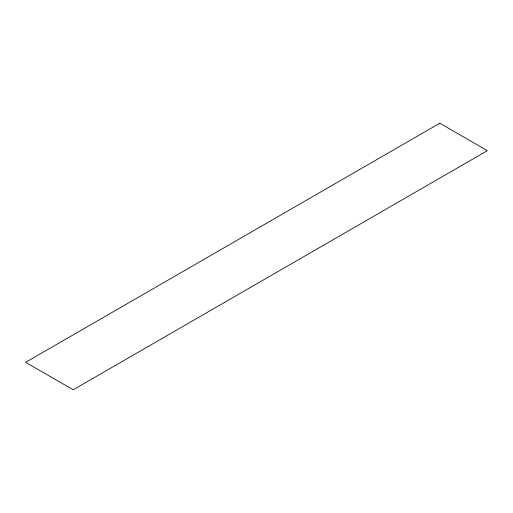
<?xml version="1.0" encoding="UTF-8"?>
<svg xmlns="http://www.w3.org/2000/svg" width="513" height="513" viewBox="0 0 513 513"><rect width="100%" height="100%" fill="white"/><g stroke="black" fill="none" stroke-linecap="round" stroke-linejoin="round"><path stroke-width="0.77" d="M439.795 123.223L25.65 362.325L73.205 389.777L487.35 150.675L439.795 123.223"/></g></svg>
